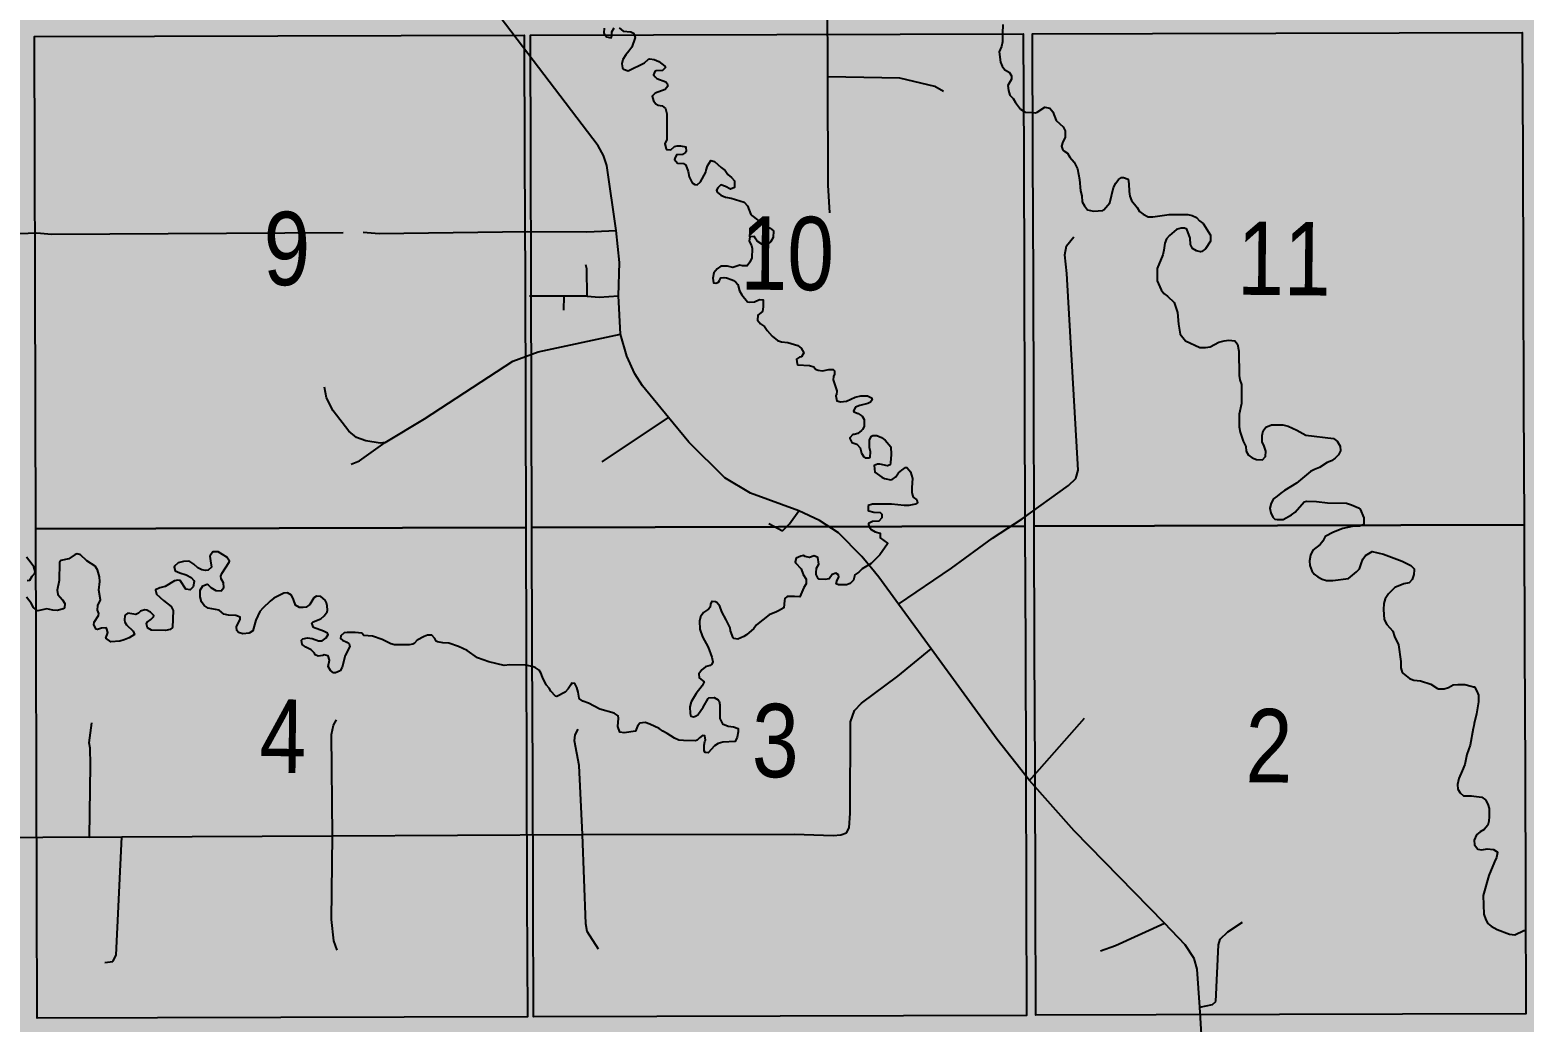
# Model space of a CAD drawing. Extents: x 513823 to 521440, y 6029490 to 6033352.
# Drawn here: x 518636.6 to 518799.2, y 6030526.5 to 6030634.4 of the extents above; entities that cross this region are included whole.
import ezdxf

# ---------------------------------------------------------------- set-up
doc = ezdxf.new("R2010")
doc.units = 0
doc.header["$LTSCALE"] = 5
doc.linetypes.add('DASHED2', pattern=[9.525, 6.35, -3.175])
doc.layers.add('RoadSeg', color=57, linetype='DASHED2')
doc.layers.add('T-WATER', color=160, linetype='Continuous')
doc.layers.add('ROUTE-MAP-BACKGROUND-H', color=7, linetype='Continuous', true_color=0xf0ebff)
doc.layers.add('Sections', color=7, linetype='Continuous', true_color=0x13f661)
doc.styles.add('120', font='ARIALN.TTF', dxfattribs={"height": 13})

msp = doc.modelspace()

# ---------------------------------------------------------------- hatches: boundary and pattern name
at = {"layer": 'ROUTE-MAP-BACKGROUND-H'}
h = msp.add_hatch(color=256, dxfattribs=at)
h.dxf.hatch_style = 1
h.paths.add_polyline_path([(519556.633, 6029881.078), (518576.608, 6029875.664), (518575.923, 6030199.848), (518525.91, 6030199.804), (518524.729, 6030852.267), (519506.704, 6030857.03), (519512.062, 6030209.867), (519553.826, 6030210.196)])

# ---------------------------------------------------------------- linework, layer by layer
at = {"layer": 'RoadSeg'}
for p, q in [((518694.745, 6030605.428), (518690.983, 6030605.428)), ((518694.712, 6030603.896), (518694.745, 6030605.428)), ((518697.276, 6030605.428), (518694.745, 6030605.428)), ((518700.906, 6030601.298), (518700.673, 6030605.461)), ((518698.908, 6030587.413), (518706.1, 6030592.241)), ((518727.678, 6030576.491), (518727.145, 6030577.124)), ((518728.211, 6030575.858), (518727.678, 6030576.491)), ((518729.01, 6030574.859), (518728.211, 6030575.858)), ((518731.141, 6030571.929), (518729.01, 6030574.859)), ((518734.704, 6030567.067), (518731.141, 6030571.929)), ((518745.426, 6030552.749), (518751.387, 6030559.542)), ((518646.629, 6030546.622), (518669.538, 6030546.722)), ((518669.538, 6030546.722), (518696.743, 6030546.855)), ((518643.099, 6030546.589), (518646.629, 6030546.622))]:
    msp.add_line(p, q, dxfattribs=at)
for points in [[(518700.406, 6030612.587), (518699.407, 6030619.646), (518699.041, 6030620.745), (518698.475, 6030621.777), (518684.922, 6030639.559)], [(518723.449, 6030629.303), (518723.418, 6030639.201), (518723.071, 6030639.757)], [(518723.682, 6030614.485), (518723.482, 6030617.515), (518723.449, 6030629.303)], [(518736.036, 6030627.704), (518735.104, 6030628.237), (518731.308, 6030629.17), (518723.449, 6030629.303)], [(518614.129, 6030612.221), (518621.688, 6030612.387), (518634.508, 6030612.221), (518637.372, 6030612.32), (518638.97, 6030612.187), (518672.868, 6030612.387), (518674.633, 6030612.254), (518690.716, 6030612.487), (518697.21, 6030612.42), (518700.406, 6030612.587)], [(518700.673, 6030605.461), (518700.773, 6030609.09), (518700.406, 6030612.587)], [(518731.141, 6030571.929), (518736.935, 6030575.858), (518741.397, 6030579.122), (518744.627, 6030581.219), (518749.655, 6030584.849), (518750.454, 6030585.615), (518750.721, 6030586.514), (518749.489, 6030607.892), (518749.256, 6030609.923), (518749.455, 6030610.922), (518750.221, 6030611.888)], [(518697.276, 6030605.428), (518697.243, 6030608.424), (518697.11, 6030608.857)], [(518697.276, 6030605.428), (518698.575, 6030605.328), (518700.673, 6030605.461)], [(518675.266, 6030589.511), (518679.561, 6030592.075), (518689.185, 6030598.368), (518691.915, 6030599.367), (518700.906, 6030601.298)], [(518706.1, 6030592.241), (518703.27, 6030595.671), (518702.438, 6030597.003), (518701.572, 6030598.901), (518700.906, 6030601.298)], [(518675.266, 6030589.511), (518674.733, 6030589.444), (518673.168, 6030589.71), (518672.169, 6030590.077), (518671.303, 6030590.743), (518669.605, 6030592.974), (518668.906, 6030594.373), (518668.673, 6030595.538)], [(518720.286, 6030582.085), (518715.024, 6030584.016), (518712.261, 6030585.681), (518708.331, 6030589.544), (518706.1, 6030592.241)], [(518671.57, 6030587.147), (518672.469, 6030587.513), (518675.266, 6030589.511)], [(518717.022, 6030580.687), (518718.521, 6030579.888), (518719.287, 6030580.653), (518720.286, 6030582.085)], [(518727.145, 6030577.124), (518724.614, 6030579.688), (518722.55, 6030581.02), (518720.286, 6030582.085)], [(518643.099, 6030546.589), (518622.287, 6030546.455), (518620.822, 6030546.689), (518619.524, 6030547.521), (518616.227, 6030551.683), (518615.694, 6030552.715), (518615.261, 6030554.148), (518614.995, 6030558.276), (518614.795, 6030558.609), (518614.229, 6030558.843), (518609.934, 6030558.809), (518588.223, 6030558.543), (518587.523, 6030559.009), (518587.19, 6030559.509), (518587.057, 6030580.72)], [(518696.743, 6030546.855), (518719.82, 6030546.888), (518724.048, 6030546.755), (518724.881, 6030546.822), (518725.48, 6030547.055), (518725.78, 6030547.588), (518725.88, 6030549.186), (518725.913, 6030559.109), (518726.346, 6030560.375), (518727.112, 6030561.14), (518731.074, 6030564.104), (518734.704, 6030567.067)], [(518745.426, 6030552.749), (518741.897, 6030557.211), (518734.704, 6030567.067)], [(518643.099, 6030546.589), (518643.199, 6030554.447), (518643.166, 6030556.279), (518643.066, 6030556.845), (518643.332, 6030559.009)], [(518669.538, 6030546.722), (518669.439, 6030557.744), (518669.638, 6030558.776), (518669.971, 6030559.342)], [(518696.743, 6030546.855), (518696.377, 6030554.381), (518695.878, 6030557.044), (518695.944, 6030557.71), (518696.277, 6030558.343)], [(518760.111, 6030537.232), (518750.255, 6030547.255), (518745.426, 6030552.749)], [(518670.038, 6030534.301), (518669.672, 6030535.3), (518669.438, 6030537.631), (518669.538, 6030546.722)], [(518698.508, 6030534.401), (518697.276, 6030536.299), (518697.11, 6030537.132), (518696.743, 6030546.855)], [(518644.764, 6030532.936), (518645.63, 6030533.069), (518645.996, 6030533.735), (518646.629, 6030546.622)], [(518753.152, 6030534.201), (518754.783, 6030534.801), (518760.111, 6030537.232)], [(518763.94, 6030528.075), (518763.674, 6030532.204), (518763.341, 6030533.369), (518762.342, 6030534.868), (518760.111, 6030537.232)], [(518763.94, 6030528.075), (518765.339, 6030528.374), (518765.705, 6030528.707), (518765.972, 6030534.867), (518766.171, 6030535.467), (518767.004, 6030536.266), (518768.602, 6030537.332)], [(518765.106, 6030506.131), (518765.106, 6030510.826), (518764.44, 6030520.582), (518763.94, 6030528.075)]]:
    msp.add_lwpolyline(points, dxfattribs=at)
at = {"layer": 'Sections', "color": 8}
for points in [[(518650.331, 6030580.152), (518637.252, 6030580.117), (518637.216, 6030593.508), (518637.18, 6030606.898), (518637.144, 6030620.288), (518637.107, 6030633.678), (518650.183, 6030633.714), (518663.593, 6030633.751), (518677.004, 6030633.788), (518690.414, 6030633.825), (518690.457, 6030620.431), (518690.499, 6030607.037), (518690.535, 6030593.648), (518690.571, 6030580.259), (518677.158, 6030580.223), (518663.745, 6030580.188)], [(518704.66, 6030580.301), (518691.241, 6030580.261), (518691.205, 6030593.65), (518691.169, 6030607.039), (518691.126, 6030620.433), (518691.084, 6030633.827), (518704.496, 6030633.865), (518717.907, 6030633.904), (518731.319, 6030633.942), (518744.731, 6030633.981), (518744.778, 6030620.59), (518744.824, 6030607.2), (518744.87, 6030593.81), (518744.916, 6030580.42), (518731.497, 6030580.38), (518718.079, 6030580.34)], [(518759.001, 6030580.458), (518745.92, 6030580.422), (518745.874, 6030593.813), (518745.828, 6030607.203), (518745.782, 6030620.593), (518745.736, 6030633.983), (518758.813, 6030634.018), (518772.226, 6030634.053), (518785.638, 6030634.089), (518799.051, 6030634.124), (518799.1, 6030620.735), (518799.149, 6030607.346), (518799.199, 6030593.957), (518799.248, 6030580.568), (518785.832, 6030580.531), (518772.417, 6030580.495)], [(518650.485, 6030526.928), (518637.397, 6030526.892), (518637.361, 6030539.947), (518637.325, 6030553.337), (518637.289, 6030566.727), (518637.252, 6030580.117), (518650.331, 6030580.152), (518663.745, 6030580.188), (518677.158, 6030580.223), (518690.571, 6030580.259), (518690.619, 6030566.869), (518690.667, 6030553.479), (518690.712, 6030540.092), (518690.755, 6030527.041), (518677.332, 6030527.003), (518663.909, 6030526.966)], [(518704.844, 6030527.081), (518691.425, 6030527.043), (518691.381, 6030540.094), (518691.337, 6030553.481), (518691.289, 6030566.871), (518691.241, 6030580.261), (518704.66, 6030580.301), (518718.079, 6030580.34), (518731.497, 6030580.38), (518744.916, 6030580.42), (518744.962, 6030567.029), (518745.009, 6030553.639), (518745.055, 6030540.249), (518745.1, 6030527.193), (518731.681, 6030527.156), (518718.262, 6030527.118)], [(518759.188, 6030527.233), (518746.104, 6030527.196), (518746.059, 6030540.251), (518746.013, 6030553.642), (518745.967, 6030567.032), (518745.92, 6030580.422), (518759.001, 6030580.458), (518772.417, 6030580.495), (518785.832, 6030580.531), (518799.248, 6030580.568), (518799.297, 6030567.178), (518799.347, 6030553.789), (518799.396, 6030540.4), (518799.444, 6030527.346), (518786.025, 6030527.308), (518772.607, 6030527.27)]]:
    msp.add_lwpolyline(points, close=True, dxfattribs=at)
at = {"layer": 'T-WATER'}
for points in [[(518699.111, 6030634.582), (518699.087, 6030634.083), (518699.22, 6030633.873), (518699.352, 6030633.661), (518699.887, 6030633.551), (518699.96, 6030633.741), (518699.962, 6030633.875), (518699.965, 6030634.195), (518700.22, 6030634.611)], [(518700.739, 6030634.644), (518701.196, 6030634.279), (518702, 6030634.179), (518702.305, 6030634.053), (518702.37, 6030633.882), (518702.481, 6030633.586), (518702.123, 6030632.517), (518701.816, 6030632.072), (518701.479, 6030631.704), (518701.142, 6030631.191), (518701.045, 6030630.698), (518701.113, 6030630.292), (518701.232, 6030630.123), (518701.71, 6030629.966), (518703.519, 6030630.831), (518703.953, 6030631.234), (518704.071, 6030631.254), (518704.559, 6030631.185), (518705.075, 6030630.951), (518705.727, 6030630.471), (518705.793, 6030630.299), (518705.445, 6030629.975), (518704.779, 6030629.949), (518704.638, 6030629.886), (518704.485, 6030629.519), (518704.651, 6030629.28), (518704.85, 6030629.125), (518705.824, 6030628.752), (518705.962, 6030628.585), (518706.042, 6030628.265), (518705.762, 6030627.935), (518704.679, 6030627.521), (518704.323, 6030627.181), (518704.498, 6030626.681), (518704.737, 6030626.357), (518704.999, 6030626.225), (518705.428, 6030626.151), (518705.794, 6030625.849), (518705.932, 6030625.273), (518705.939, 6030622.467), (518705.731, 6030622.008), (518705.852, 6030621.447), (518705.882, 6030621.388), (518706.371, 6030621.372), (518706.769, 6030621.703), (518707.061, 6030621.796), (518707.419, 6030621.795), (518707.989, 6030621.665), (518708.035, 6030621.189), (518707.965, 6030621.083), (518707.631, 6030620.864), (518706.988, 6030620.805), (518706.789, 6030620.406), (518706.782, 6030620.286), (518707.089, 6030619.922), (518707.752, 6030619.868), (518707.99, 6030619.69), (518708.27, 6030618.989), (518708.372, 6030618.407), (518708.7, 6030617.778), (518708.988, 6030617.581), (518709.249, 6030617.56)], [(518742.497, 6030635.003), (518742.475, 6030633.999), (518742.455, 6030633.092), (518742.369, 6030632.601), (518742.1, 6030632.002)], [(518742.1, 6030632.002), (518742.241, 6030630.91), (518742.448, 6030630.448), (518742.733, 6030630.041), (518743.191, 6030629.822), (518743.465, 6030629.415), (518743.446, 6030629.048), (518743.055, 6030628.362), (518743.112, 6030627.793), (518743.263, 6030627.319), (518743.643, 6030626.934), (518743.885, 6030626.501), (518744.43, 6030625.786), (518744.727, 6030625.593), (518744.939, 6030625.455), (518745.732, 6030625.414), (518746.056, 6030625.397), (518746.229, 6030625.459), (518747.062, 6030625.997), (518747.626, 6030625.873), (518747.95, 6030625.5), (518748.312, 6030624.551), (518749.057, 6030623.85), (518749.3, 6030623.415), (518749.29, 6030622.707), (518749.047, 6030622.236), (518748.886, 6030621.764), (518749.014, 6030621.41), (518749.15, 6030621.25), (518749.55, 6030620.977), (518749.803, 6030620.543), (518750.275, 6030620.026), (518750.633, 6030619.296), (518750.861, 6030618.132), (518750.965, 6030616.881), (518751.102, 6030616.336), (518751.15, 6030615.704), (518751.388, 6030615.267), (518751.717, 6030614.837), (518752.377, 6030614.685), (518753.394, 6030614.742), (518753.506, 6030614.825), (518754.167, 6030615.603), (518754.569, 6030617.271), (518754.796, 6030617.734), (518755.093, 6030618.132), (518755.413, 6030618.347), (518755.635, 6030618.351), (518756.141, 6030618.149), (518756.233, 6030617.644), (518756.249, 6030616.832), (518756.343, 6030616.304), (518756.507, 6030615.833), (518757.144, 6030615.079), (518757.389, 6030614.645), (518757.766, 6030614.346), (518758.322, 6030614.079), (518758.825, 6030614.06), (518760.62, 6030614.337), (518762.642, 6030614.319), (518763.132, 6030614.2), (518763.583, 6030613.985), (518763.901, 6030613.633), (518764.319, 6030613.332), (518765.095, 6030612.06), (518765.12, 6030611.402), (518764.563, 6030610.583), (518764.174, 6030610.281), (518764.04, 6030610.253), (518763.594, 6030610.369), (518763.164, 6030610.609), (518762.94, 6030611.056), (518762.916, 6030611.757), (518762.542, 6030612.731), (518762.277, 6030612.843), (518761.924, 6030612.845), (518761.399, 6030612.703), (518760.642, 6030612.049), (518760.336, 6030611.689), (518760.134, 6030611.204), (518760.042, 6030610.458), (518759.906, 6030609.939), (518759.321, 6030608.453), (518759.312, 6030607.264), (518759.311, 6030607.088), (518759.732, 6030606.121), (518760.044, 6030605.731), (518760.431, 6030605.434), (518761.173, 6030604.729), (518761.529, 6030603.662), (518761.622, 6030602.402)], [(518709.249, 6030617.56), (518709.613, 6030617.86), (518710.196, 6030618.938), (518710.204, 6030619.144), (518710.362, 6030619.608), (518710.717, 6030620.185), (518711.124, 6030620.093), (518711.842, 6030619.426), (518712.293, 6030619.119), (518712.362, 6030618.986), (518712.587, 6030618.683), (518712.989, 6030618.359), (518713.305, 6030617.987), (518713.302, 6030617.251), (518712.848, 6030617.075), (518712.324, 6030617.367), (518711.798, 6030617.533), (518711.494, 6030617.235), (518711.347, 6030616.966), (518711.421, 6030616.765), (518711.8, 6030616.414), (518712.311, 6030616.22), (518712.932, 6030616.091), (518714.356, 6030615.652), (518714.712, 6030615.263), (518715.068, 6030614.303), (518715.174, 6030614.197), (518716.428, 6030613.269), (518717.175, 6030612.831), (518717.528, 6030612.535), (518717.495, 6030611.821), (518717.258, 6030611.385), (518716.964, 6030611.124), (518716.788, 6030611.045), (518716.286, 6030611.101), (518715.753, 6030611.436), (518715.543, 6030611.75), (518715.492, 6030611.934), (518714.966, 6030611.886), (518714.882, 6030611.411), (518715.155, 6030610.956), (518715.209, 6030610.61), (518715.204, 6030609.594), (518714.982, 6030609.144), (518714.67, 6030608.733), (518714.176, 6030608.727), (518713.881, 6030608.795), (518713.106, 6030608.563), (518712.533, 6030608.703), (518711.827, 6030608.699), (518711.407, 6030608.412), (518711.066, 6030607.984), (518710.94, 6030607.377), (518710.988, 6030607.123), (518711.03, 6030606.9), (518711.271, 6030606.854), (518711.568, 6030606.972), (518711.654, 6030607.125), (518711.816, 6030607.414), (518712.185, 6030607.463), (518712.432, 6030607.422), (518713.057, 6030607.206), (518713.199, 6030607.129), (518713.417, 6030607.012), (518713.676, 6030606.708), (518713.856, 6030606.021), (518714.096, 6030605.583), (518714.725, 6030604.808), (518714.884, 6030604.778), (518715.486, 6030604.83), (518716.024, 6030605.065), (518716.404, 6030605.03), (518716.437, 6030604.261), (518716.331, 6030603.779), (518715.856, 6030603.351), (518715.8, 6030602.817), (518716.12, 6030602.429), (518716.565, 6030602.14), (518716.862, 6030601.714), (518717.4, 6030601.098), (518717.964, 6030600.626), (518717.98, 6030600.62), (518718.433, 6030600.465), (518719.121, 6030600.384), (518720.189, 6030600.08), (518720.568, 6030599.764), (518720.844, 6030599.281), (518720.597, 6030598.849), (518720.392, 6030598.814), (518720.066, 6030598.576), (518720.137, 6030598.061)], [(518761.622, 6030602.402), (518761.802, 6030601.319), (518762.405, 6030600.559), (518763.947, 6030599.838), (518764.568, 6030599.841), (518765.061, 6030599.917), (518766.024, 6030600.443), (518766.614, 6030600.584), (518767.111, 6030600.631), (518767.751, 6030600.572), (518768.053, 6030600.2), (518768.182, 6030599.44), (518768.23, 6030596.821), (518768.294, 6030596.326), (518768.47, 6030595.833), (518768.483, 6030595.536), (518768.478, 6030593.752), (518768.241, 6030592.602), (518768.249, 6030591.23), (518768.337, 6030590.65), (518768.679, 6030589.656), (518768.942, 6030589.08), (518768.977, 6030588.576), (518769.233, 6030588.146), (518769.644, 6030587.831), (518770.117, 6030587.667), (518770.775, 6030587.631), (518771.093, 6030587.982), (518771.137, 6030588.582), (518770.963, 6030589.129), (518770.739, 6030589.575), (518770.721, 6030590.288), (518770.854, 6030590.796), (518771.137, 6030591.188), (518771.751, 6030591.421), (518772.343, 6030591.423), (518772.986, 6030591.425), (518773.558, 6030591.299), (518774.522, 6030590.858), (518775.499, 6030590.304), (518778.494, 6030589.951), (518778.888, 6030589.677), (518779.24, 6030589.119), (518779.255, 6030588.602), (518779.029, 6030588.156), (518778.697, 6030587.82), (518778.275, 6030587.534), (518777.794, 6030587.348), (518776.972, 6030586.803), (518776.437, 6030586.587), (518776.009, 6030586.347), (518774.485, 6030585.077), (518773.155, 6030584.289), (518772.763, 6030584), (518772.37, 6030583.693), (518771.978, 6030583.384), (518771.706, 6030582.912), (518771.564, 6030582.365), (518771.679, 6030581.849), (518771.882, 6030581.393), (518772.114, 6030581.159), (518772.38, 6030581.139), (518772.53, 6030581.128), (518773.028, 6030581.142), (518773.94, 6030581.653), (518774.326, 6030581.949), (518775.291, 6030583.076), (518775.554, 6030583.13), (518776.634, 6030583.108), (518777.849, 6030582.944), (518779.924, 6030582.91), (518780.449, 6030582.742), (518781.228, 6030582.405), (518781.42, 6030582.277), (518781.791, 6030581.307), (518781.8, 6030580.574), (518781.721, 6030580.544), (518781.327, 6030580.397), (518780.541, 6030580.392), (518779.515, 6030580.148), (518778.489, 6030579.765), (518777.605, 6030579.271), (518777.34, 6030578.798), (518777.047, 6030578.412), (518776.235, 6030577.816), (518776.009, 6030577.264), (518775.902, 6030576.629), (518775.921, 6030576.131), (518776.138, 6030575.554), (518776.393, 6030575.206), (518776.778, 6030574.884)], [(518720.137, 6030598.061), (518720.191, 6030597.97), (518721.449, 6030597.904), (518721.92, 6030597.733), (518722.133, 6030597.5), (518722.391, 6030597.4), (518722.882, 6030597.311), (518723.561, 6030597.457), (518724.054, 6030597.453), (518724.179, 6030597.322), (518724.201, 6030596.947), (518724.074, 6030596.71), (518724.033, 6030596.345), (518724.425, 6030595.152), (518724.413, 6030594.701), (518724.319, 6030594.577), (518724.443, 6030594.041), (518724.85, 6030593.95), (518725.492, 6030594.007), (518726.442, 6030594.457), (518727.043, 6030594.579), (518727.785, 6030594.581), (518728.204, 6030594.374), (518728.298, 6030594.15), (518728.086, 6030593.915), (518727.83, 6030593.758), (518726.945, 6030593.547), (518726.487, 6030593.35), (518726.266, 6030592.968), (518726.297, 6030592.869), (518726.769, 6030592.682), (518727.205, 6030592.397), (518727.428, 6030592.007), (518727.42, 6030591.252), (518727.245, 6030590.925), (518727.119, 6030590.82), (518726.735, 6030590.51), (518726.335, 6030590.383), (518726.174, 6030590.382), (518725.863, 6030590.012), (518725.863, 6030589.952), (518726.08, 6030589.505), (518726.628, 6030589.325), (518726.983, 6030588.941), (518727.118, 6030588.355), (518727.391, 6030587.954), (518727.538, 6030587.83), (518727.928, 6030587.831), (518728.05, 6030587.902), (518728.097, 6030588.497), (518727.986, 6030588.987), (518727.99, 6030589.819), (518728.202, 6030590.202), (518728.342, 6030590.275), (518728.786, 6030590.295), (518729.301, 6030590.077), (518729.707, 6030589.753), (518730.326, 6030589.054), (518730.349, 6030588.213), (518730.293, 6030587.307), (518730.23, 6030587.085), (518729.945, 6030586.978), (518729.105, 6030587.143), (518728.858, 6030587.145), (518728.504, 6030587.001), (518728.566, 6030586.273), (518729.069, 6030585.912), (518729.33, 6030585.733), (518729.636, 6030585.614), (518730.322, 6030585.469), (518730.457, 6030585.505), (518730.868, 6030585.77), (518731.148, 6030586.214), (518731.52, 6030586.515), (518731.923, 6030586.8), (518732.046, 6030586.791), (518732.33, 6030586.519), (518732.461, 6030586.309), (518732.659, 6030585.588), (518732.586, 6030584.629), (518732.594, 6030584.129), (518732.666, 6030583.795), (518732.753, 6030583.581), (518733.162, 6030583.291), (518733.208, 6030582.952), (518732.991, 6030582.816), (518732.285, 6030582.646), (518731.785, 6030582.656), (518730.385, 6030582.823), (518728.333, 6030582.823), (518727.849, 6030582.657)], [(518727.849, 6030582.657), (518727.863, 6030582.127), (518727.935, 6030582.077), (518728.484, 6030581.951), (518729.151, 6030581.903), (518729.33, 6030581.721), (518729.32, 6030581.307), (518729.016, 6030580.974), (518728.332, 6030580.906), (518727.887, 6030580.699), (518727.874, 6030580.59), (518727.971, 6030580.394), (518728.07, 6030580.193), (518728.159, 6030580.053), (518728.612, 6030579.802), (518729.156, 6030579.634), (518729.166, 6030579.154), (518729.958, 6030578.578), (518729.95, 6030578.482), (518729.108, 6030577.303), (518728.189, 6030576.356), (518727.196, 6030575.759), (518726.82, 6030575.404), (518726.395, 6030575.114), (518726.266, 6030574.535), (518725.892, 6030574.185), (518725.502, 6030574.021), (518725.357, 6030574.014), (518724.637, 6030574.018), (518724.37, 6030574.125), (518724.473, 6030574.521), (518724.639, 6030574.862), (518724.637, 6030575.111), (518724.316, 6030575.312), (518723.939, 6030575.156), (518723.594, 6030574.675), (518723.161, 6030574.599), (518722.528, 6030574.655), (518722.412, 6030574.722), (518722.195, 6030575.172), (518722.174, 6030575.339), (518722.21, 6030575.837), (518722.47, 6030576.289), (518722.381, 6030577.016), (518721.972, 6030577.172), (518721.477, 6030576.991), (518721.004, 6030577.107), (518720.806, 6030577.239), (518720.536, 6030577.165), (518720.008, 6030576.948), (518719.893, 6030576.538), (518719.937, 6030576.413), (518720.54, 6030575.763), (518720.758, 6030575.138), (518721.086, 6030574.641), (518721.101, 6030574.134), (518720.83, 6030573.727), (518720.416, 6030572.731), (518719.825, 6030572.777), (518719.032, 6030572.753), (518718.796, 6030572.53), (518718.73, 6030572.327), (518718.658, 6030571.516), (518718.076, 6030571.202), (518717.859, 6030571.085), (518717.086, 6030570.781), (518715.704, 6030569.67), (518715.392, 6030569.273), (518714.612, 6030568.608), (518714.329, 6030568.422), (518713.656, 6030568.133), (518713.244, 6030568.178), (518713.168, 6030568.275), (518712.878, 6030569.023), (518712.824, 6030569.347), (518712.394, 6030570.236), (518711.904, 6030571.106), (518711.713, 6030571.726), (518711.385, 6030572.122), (518711.23, 6030572.195), (518710.882, 6030572.215), (518710.794, 6030572.169), (518710.69, 6030571.927), (518710.664, 6030571.604), (518710.484, 6030571.381), (518709.909, 6030571.022), (518709.583, 6030570.543), (518709.499, 6030570.091), (518709.515, 6030569.222), (518709.823, 6030568.359), (518710.423, 6030567.264)], [(518660.461, 6030568.769), (518659.765, 6030568.682), (518659.294, 6030568.853), (518659.124, 6030569.08), (518659.09, 6030569.45), (518659.498, 6030570.311), (518659.476, 6030570.507), (518659.006, 6030570.699), (518658.208, 6030570.721), (518657.726, 6030570.855), (518657.206, 6030571.261), (518655.996, 6030571.507), (518655.575, 6030571.779), (518655.286, 6030572.163), (518655.135, 6030572.716), (518655.142, 6030573.453), (518655.423, 6030573.904), (518655.884, 6030574.098), (518656.027, 6030574.045), (518656.312, 6030573.728), (518656.86, 6030573.397), (518657.424, 6030573.388), (518657.724, 6030573.757), (518657.691, 6030574.234), (518657.428, 6030574.671), (518657.406, 6030574.967), (518657.501, 6030575.257), (518658.295, 6030576.49), (518658.326, 6030576.614), (518658.037, 6030577.023), (518657.086, 6030577.608), (518656.505, 6030577.631), (518656.253, 6030577.258), (518656.206, 6030577.133), (518656.25, 6030576.626), (518656.387, 6030575.948), (518656.003, 6030575.628), (518655.737, 6030575.603), (518655.332, 6030575.678), (518654.873, 6030575.878), (518654.435, 6030576.29), (518654.027, 6030576.582), (518653.849, 6030576.616), (518653.34, 6030576.578), (518652.729, 6030576.414), (518652.362, 6030576.053), (518652.296, 6030575.946), (518652.435, 6030575.571), (518652.913, 6030575.344), (518653.602, 6030575.118), (518654.176, 6030574.831), (518654.437, 6030574.512), (518654.482, 6030574.382), (518654.393, 6030573.795), (518654.035, 6030573.471), (518653.58, 6030573.547), (518652.964, 6030574.494), (518652.723, 6030574.547), (518652.331, 6030574.453), (518651.323, 6030573.832), (518650.763, 6030573.691), (518650.26, 6030573.488), (518650.391, 6030573.019), (518651.135, 6030572.343), (518651.983, 6030571.685), (518652.203, 6030571.228), (518652.136, 6030569.399), (518651.867, 6030569.155), (518651.37, 6030569.072), (518649.832, 6030569.1), (518649.394, 6030569.341), (518649.298, 6030569.783), (518649.353, 6030569.951), (518649.759, 6030570.244), (518650.07, 6030570.555), (518650.079, 6030570.7), (518649.722, 6030571.05), (518649.343, 6030571.291), (518649.128, 6030571.323), (518648.646, 6030571.164), (518648.444, 6030570.959), (518648.149, 6030570.804), (518647.281, 6030570.939), (518647, 6030570.78), (518646.942, 6030570.695), (518646.902, 6030570.179), (518646.951, 6030569.968), (518647.136, 6030569.661), (518647.848, 6030568.972), (518647.973, 6030568.644), (518647.393, 6030568.278)], [(518776.778, 6030574.884), (518777.267, 6030574.651), (518777.748, 6030574.518), (518778.426, 6030574.51), (518780.141, 6030574.723), (518781.005, 6030575.428), (518781.333, 6030575.774), (518781.524, 6030576.322), (518781.687, 6030576.827), (518781.978, 6030577.229), (518782.697, 6030577.675), (518783.952, 6030577.364), (518785.962, 6030576.62), (518786.921, 6030576.118), (518787.263, 6030575.774), (518787.297, 6030575.656), (518787.235, 6030575.144), (518787.052, 6030574.601), (518786.736, 6030574.247), (518786.143, 6030574.125), (518785.177, 6030573.724), (518784.473, 6030573.055), (518784.126, 6030572.517), (518783.962, 6030571.997), (518783.925, 6030571.346), (518784.005, 6030570.261), (518784.296, 6030569.726), (518784.944, 6030568.992), (518785.137, 6030568.417), (518785.559, 6030567.487), (518785.813, 6030565.682), (518785.847, 6030564.988), (518785.98, 6030564.507), (518786.048, 6030564.417), (518786.784, 6030563.855), (518787.246, 6030563.666), (518787.958, 6030563.587), (518789.091, 6030563.239), (518789.803, 6030562.753), (518789.942, 6030562.716), (518790.543, 6030562.715), (518791.026, 6030562.848), (518791.529, 6030563.148), (518792.03, 6030563.2), (518792.793, 6030563.187), (518793.481, 6030563.011), (518793.748, 6030562.943), (518793.834, 6030562.917), (518794.093, 6030562.473), (518794.289, 6030562.014), (518794.292, 6030561.813), (518794.287, 6030561.314), (518794.08, 6030559.997), (518793.827, 6030558.951), (518793.763, 6030558.685), (518793.714, 6030558.418), (518793.382, 6030556.604), (518793.016, 6030555.58), (518792.783, 6030554.479), (518792.502, 6030553.795), (518792.16, 6030552.962), (518792.005, 6030552.315), (518792.042, 6030551.818), (518792.29, 6030551.385), (518792.658, 6030551.075), (518793.525, 6030551.059), (518793.791, 6030551.054), (518794.057, 6030551.018), (518794.647, 6030550.939), (518795.029, 6030550.652), (518795.303, 6030550.176), (518795.435, 6030549.694), (518795.437, 6030548.81), (518795.413, 6030548.313), (518795.286, 6030547.886), (518794.907, 6030547.401), (518794.45, 6030547.165), (518794.082, 6030546.84), (518793.815, 6030546.239), (518793.851, 6030545.74), (518794.219, 6030545.268), (518794.659, 6030545.189), (518795.224, 6030545.293), (518795.904, 6030545.253), (518796.315, 6030544.992), (518796.35, 6030544.899), (518796.254, 6030544.375), (518796.012, 6030543.901), (518795.412, 6030542.424), (518794.805, 6030540.223), (518794.873, 6030538.219)], [(518636.295, 6030574.511), (518636.61, 6030574.548), (518636.845, 6030574.989), (518637.126, 6030575.287), (518637.173, 6030575.466), (518637.025, 6030575.982), (518636.751, 6030576.404), (518636.222, 6030577.043)], [(518647.393, 6030568.278), (518646.859, 6030568.044), (518646.381, 6030567.897), (518645.397, 6030567.814), (518644.884, 6030568.216), (518645.083, 6030568.86), (518644.958, 6030569.331), (518644.912, 6030569.367), (518644.409, 6030569.33), (518643.947, 6030569.178), (518643.812, 6030569.208), (518643.57, 6030569.676), (518643.615, 6030569.96), (518644.058, 6030570.69), (518644.115, 6030570.916), (518643.961, 6030571.288), (518643.992, 6030571.79), (518644.281, 6030572.407), (518644.094, 6030573.439), (518644.208, 6030574.401), (518644.198, 6030574.904), (518643.98, 6030575.645), (518643.714, 6030576.067), (518642.816, 6030576.63), (518642.097, 6030577.287), (518641.751, 6030577.405), (518641.528, 6030577.34), (518640.839, 6030576.853), (518639.959, 6030576.696), (518639.82, 6030576.474), (518639.783, 6030574.496), (518639.57, 6030573.435), (518639.635, 6030572.978), (518640.139, 6030572.416), (518640.406, 6030572.011), (518640.363, 6030571.54), (518640.214, 6030571.413), (518639.612, 6030571.231), (518639.118, 6030571.261), (518638.439, 6030571.423), (518637.486, 6030571.215), (518637.334, 6030571.25), (518637.24, 6030571.335), (518636.986, 6030571.566), (518636.742, 6030572.021), (518636.234, 6030572.688)], [(518688.839, 6030565.311), (518688.241, 6030565.251), (518686.56, 6030565.64), (518685.34, 6030566.089), (518684.208, 6030566.898), (518683.266, 6030567.321), (518682.218, 6030567.672), (518681.565, 6030567.718), (518680.978, 6030567.822), (518680.838, 6030567.919), (518680.673, 6030568.201), (518680.352, 6030568.565), (518679.876, 6030568.539), (518679.534, 6030568.425), (518678.757, 6030568.012), (518678.425, 6030567.655), (518678.272, 6030567.559), (518677.876, 6030567.504), (518676.288, 6030567.512), (518675.884, 6030567.598), (518674.947, 6030568.073), (518673.899, 6030568.444), (518672.962, 6030568.508), (518672.733, 6030568.759), (518672.027, 6030568.851), (518671.123, 6030568.847), (518670.804, 6030568.804), (518670.44, 6030568.465), (518670.409, 6030568.187), (518670.635, 6030568.002), (518671.112, 6030567.799), (518671.345, 6030567.62), (518671.436, 6030567.317), (518670.933, 6030566.355), (518670.599, 6030565.079), (518670.366, 6030564.673), (518669.886, 6030564.441), (518669.637, 6030564.469), (518669.317, 6030564.696), (518669.082, 6030565.134), (518669.201, 6030565.834), (518669.076, 6030566.318), (518668.64, 6030566.402), (518668.477, 6030566.331), (518667.986, 6030566.258), (518667.657, 6030566.423), (518667.567, 6030566.591), (518667.225, 6030566.941), (518666.65, 6030567.241), (518666.256, 6030567.547), (518666.181, 6030568.027), (518666.328, 6030568.144), (518666.823, 6030568.264), (518667.32, 6030568.185), (518668.02, 6030567.926), (518668.432, 6030567.95), (518668.841, 6030568.262), (518669.058, 6030568.627), (518669.016, 6030568.757), (518668.554, 6030568.987), (518667.478, 6030569.385), (518667.29, 6030569.856), (518667.429, 6030570.019), (518668.256, 6030570.338), (518668.647, 6030570.646), (518668.946, 6030571.109), (518668.987, 6030571.259), (518668.966, 6030571.763), (518668.889, 6030572.068), (518668.735, 6030572.357), (518668.285, 6030572.744), (518667.786, 6030572.8), (518667.519, 6030572.629), (518667.076, 6030571.906), (518666.668, 6030571.616), (518666.358, 6030571.55), (518665.959, 6030571.555), (518665.514, 6030571.807), (518665.286, 6030572.45), (518665.063, 6030572.902), (518664.643, 6030573.171), (518664.262, 6030573.141), (518664.025, 6030573.033), (518663.736, 6030572.879), (518663.153, 6030572.569), (518662.769, 6030572.271), (518661.946, 6030571.504), (518661.631, 6030571.117), (518661.193, 6030570.182), (518660.881, 6030569.04), (518660.461, 6030568.769)], [(518710.423, 6030567.264), (518710.836, 6030566.15), (518710.946, 6030565.662), (518710.84, 6030565.401), (518710.639, 6030565.248), (518710.134, 6030565.108), (518709.732, 6030564.778), (518709.43, 6030564.339), (518709.443, 6030563.907), (518709.996, 6030563.482), (518709.786, 6030563.048), (518709.118, 6030562.205), (518708.593, 6030561.295), (518708.446, 6030560.741), (518708.464, 6030560.043), (518708.555, 6030559.748), (518708.83, 6030559.684), (518709.059, 6030559.746), (518709.303, 6030559.896), (518709.899, 6030560.729), (518710.445, 6030561.679), (518710.524, 6030561.731), (518711.08, 6030561.757), (518711.515, 6030561.529), (518711.638, 6030561.377), (518711.695, 6030560.978), (518711.691, 6030559.473), (518712.008, 6030558.922), (518712.597, 6030558.649), (518713.183, 6030558.578), (518713.698, 6030558.417), (518713.712, 6030558.038), (518713.608, 6030557.461), (518713.366, 6030556.992), (518712.02, 6030556.931), (518711.54, 6030556.768), (518711.114, 6030556.503), (518710.433, 6030555.763), (518710.113, 6030555.792), (518710.012, 6030555.96), (518709.992, 6030556.603), (518710.069, 6030556.997), (518710.149, 6030557.13), (518710.054, 6030557.608), (518709.834, 6030557.63), (518709.477, 6030557.375), (518709.254, 6030557.136), (518709.063, 6030557.057), (518707.741, 6030557.08), (518707.246, 6030557.136), (518706.769, 6030557.333), (518705.966, 6030557.869), (518705.483, 6030558.109), (518705.083, 6030558.386), (518704.083, 6030558.869), (518703.577, 6030559.037), (518703.006, 6030558.988), (518702.736, 6030558.646), (518702.515, 6030558.105), (518701.297, 6030557.917), (518700.808, 6030558.006), (518700.584, 6030558.629), (518700.69, 6030559.525), (518700.636, 6030559.762), (518700.189, 6030560.078), (518698.65, 6030560.517), (518697.413, 6030561.152), (518696.783, 6030561.387), (518696.438, 6030561.637), (518696.398, 6030561.717), (518696.29, 6030562.367), (518696.135, 6030562.862), (518695.911, 6030563.312), (518695.599, 6030563.323), (518695.475, 6030563.136), (518695.187, 6030562.706), (518694.859, 6030562.354), (518693.959, 6030561.886), (518693.801, 6030561.934), (518693.306, 6030562.452), (518693.109, 6030562.789), (518692.805, 6030563.142), (518692.404, 6030563.986), (518692.236, 6030564.461), (518692.055, 6030564.731), (518691.592, 6030565.038), (518691.259, 6030565.144), (518691.106, 6030565.193), (518690.596, 6030565.276), (518690.53, 6030565.286), (518688.839, 6030565.311)], [(518794.873, 6030538.219), (518795.096, 6030537.588), (518795.294, 6030537.195), (518795.678, 6030536.895), (518796.313, 6030536.53), (518797.657, 6030536.026), (518798.235, 6030535.946), (518799.234, 6030536.407), (518799.376, 6030536.424)]]:
    msp.add_lwpolyline(points, dxfattribs=at)

# ---------------------------------------------------------------- texts
at = {"layer": 'RoadSeg', "style": '120'}
for s, height, p in [('9', 7.986, (518661.994, 6030606.654)), ('10', 7.9864, (518713.92, 6030606.156)), ('11', 7.9864, (518767.982, 6030605.595)), ('4', 7.986, (518661.578, 6030553.605)), ('3', 7.986, (518715.17, 6030553.123)), ('2', 7.986, (518768.898, 6030552.565))]:
    msp.add_text(s, height=height, rotation=359.45036, dxfattribs=at).set_placement(p)

doc.saveas('drawing.dxf')
